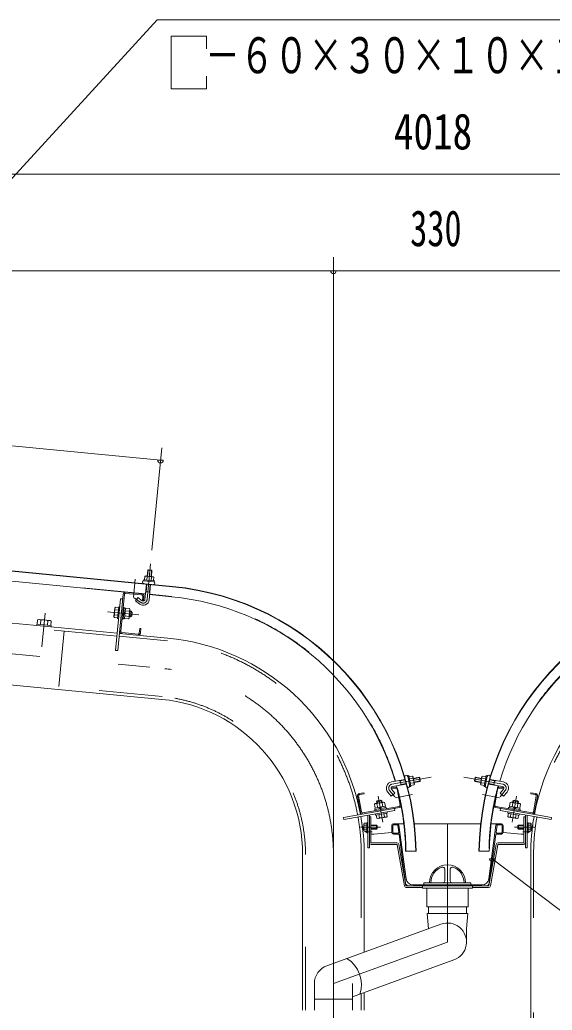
# Model space of a CAD drawing. Units: millimetres, scale not verified. Extents: x -31545 to 31552, y -14700 to 14700.
# Drawn here: x 19211 to 21907, y 6454 to 11466 of the extents above; entities that cross this region are included whole.
import ezdxf
from ezdxf.enums import TextEntityAlignment as Align

# ---------------------------------------------------------------- set-up
doc = ezdxf.new("R2010")
doc.units = ezdxf.units.MM
doc.header["$LTSCALE"] = 80
doc.linetypes.add('USER2', pattern=[10, 4, -6])
doc.linetypes.add('USER3', pattern=[24, 12, -5, 2, -5])
for name, color, linetype, lineweight in [('0-6_2-02BOLD', 7, 'Continuous', 18), ('0-7_2-12HIDDEN', 3, 'USER2', 18), ('0-8_2-22CENTER', 3, 'USER3', 18), ('0-9_2-42THIN', 4, 'Continuous', 18), ('0-A_2-52DIM', 3, 'Continuous', 18)]:
    doc.layers.add(name, color=color, linetype=linetype, lineweight=lineweight)
doc.styles.add('ＭＳ ゴシック', font='')
doc.styles.get('ＭＳ ゴシック').set_extended_font_data('MS Gothic')

msp = doc.modelspace()

# ---------------------------------------------------------------- linework, layer by layer
at = {"layer": '0-6_2-02BOLD'}
for p, q in [((19985.1, 8598.56), (14492.05, 9127.48)), ((14550.07, 9120.14), (19984.93, 8596.82)), ((19847.68, 8559.04), (17342.77, 8800.24)), ((19880.33, 8679.1), (19859.43, 8681.11)), ((19853.73, 8630.89), (19855.45, 8648.73)), ((19878.07, 8646.56), (19876.35, 8628.71)), ((17190.25, 8603.95), (19704.92, 8361.82)), ((19852.54, 8609.56), (19845.14, 8532.69)), ((19848.92, 8571.99), (19869.82, 8569.97)), ((19866.05, 8530.68), (19873.45, 8607.55)), ((19721.7, 8536.01), (19732.84, 8534.94)), ((19722.71, 8371.35), (19740.69, 8558.09)), ((19746.81, 8563.13), (19829.02, 8555.21)), ((19868.58, 8557.03), (19980.07, 8546.3)), ((19693.79, 8479.98), (19710.52, 8478.37)), ((19739.75, 8489.79), (19746.71, 8489.12)), ((19745.36, 8475.02), (19765.58, 8473.07)), ((19766.84, 8486.15), (19746.61, 8488.1)), ((19768.86, 8481.71), (19766.84, 8486.15)), ((19316.41, 8406.26), (19318.45, 8427.5)), ((19352.65, 8424.21), (19350.6, 8402.97)), ((19367.7, 8401.32), (19369.75, 8422.56)), ((19708, 8452.22), (19691.27, 8453.84)), ((19734.28, 8433), (19728.7, 8433.53)), ((19744.1, 8461.94), (19736.46, 8455.64)), ((19737.13, 8462.61), (19744.77, 8468.91)), ((19742.84, 8448.87), (19763.06, 8446.92)), ((19765.4, 8445.83), (19772.37, 8445.16)), ((19296.93, 8408.14), (19296.26, 8401.17)), ((19716.06, 8360.74), (19959.94, 8337.26)), ((19809.97, 8357.33), (19727.75, 8365.25)), ((21162.09, 7621.11), (21093.77, 7609.06)), ((21202.06, 7627.7), (21184.41, 7624.59)), ((21234.31, 7632.52), (21203.95, 7627.16)), ((21519.51, 7632.52), (21549.88, 7627.16)), ((21551.77, 7627.7), (21569.42, 7624.59)), ((21591.74, 7621.11), (21660.06, 7609.06)), ((21092.83, 7573.45), (21116.27, 7577.58)), ((21097.87, 7585.8), (21168.51, 7598.25)), ((21122.85, 7572.5), (21137.1, 7491.69)), ((21141.93, 7593.57), (21137.84, 7616.83)), ((21188.35, 7602.21), (21206.02, 7605.32)), ((21565.47, 7602.21), (21547.81, 7605.32)), ((21655.96, 7585.8), (21585.32, 7598.25)), ((21611.89, 7593.57), (21615.99, 7616.83)), ((21630.98, 7572.5), (21616.72, 7491.69)), ((21660.99, 7573.45), (21637.56, 7577.58)), ((20935.81, 7456.2), (20921.45, 7537.54)), ((20926.98, 7538.52), (20941.33, 7457.17)), ((21092.65, 7536.89), (21075.1, 7557.79)), ((21661.18, 7536.89), (21678.73, 7557.79)), ((21822.31, 7545.01), (21798.87, 7549.14)), ((21812.5, 7457.17), (21826.85, 7538.52)), ((21832.37, 7537.54), (21818.02, 7456.2)), ((20947.81, 7452.63), (21132.57, 7485.21)), ((21023.51, 7478.78), (21019.98, 7498.78)), ((21030.76, 7472.95), (21036.44, 7481.06)), ((21043.33, 7482.28), (21037.66, 7474.16)), ((21038.98, 7517.05), (21045.06, 7512.78)), ((21045.85, 7503.34), (21049.38, 7483.34)), ((21621.26, 7485.21), (21806.02, 7452.63)), ((21645.29, 7475.28), (21643.35, 7464.25)), ((21686.87, 7479.33), (21685.89, 7473.81)), ((21704.45, 7483.34), (21707.98, 7503.34)), ((21707.56, 7505.89), (21708.76, 7512.78)), ((21710.5, 7482.28), (21716.17, 7474.16)), ((21723.06, 7472.95), (21717.39, 7481.06)), ((21730.32, 7478.78), (21733.85, 7498.78)), ((21743.05, 7469.42), (21744.26, 7476.32)), ((21032.51, 7427.75), (21029.58, 7444.31)), ((21055.46, 7448.87), (21058.38, 7432.31)), ((21682, 7451.75), (21682.98, 7457.27)), ((21695.45, 7432.31), (21698.37, 7448.87)), ((21721.32, 7427.75), (21724.25, 7444.31)), ((21737.18, 7442.02), (21734.26, 7425.47)), ((20967.76, 7390.42), (20955.53, 7390.42)), ((20955.53, 7370.21), (20967.76, 7370.21)), ((20989.46, 7390.82), (21016.76, 7390.82)), ((21016.76, 7369.82), (20989.46, 7369.82)), ((21095.16, 7354.07), (21095.16, 7389.07)), ((21100.41, 7389.07), (21100.41, 7354.07)), ((21103.91, 7397.82), (21155.98, 7397.82)), ((21122.5, 7392.57), (21103.91, 7392.57)), ((21125.97, 7389.53), (21130.64, 7354.53)), ((21167.46, 7118.44), (21131.18, 7390.22)), ((21208.84, 7397.82), (21544.98, 7397.82)), ((21586.37, 7118.44), (21622.65, 7390.22)), ((21597.85, 7397.82), (21649.91, 7397.82)), ((21627.85, 7389.53), (21623.18, 7354.53)), ((21649.91, 7392.57), (21631.32, 7392.57)), ((21653.41, 7389.07), (21653.41, 7354.07)), ((21658.66, 7354.07), (21658.66, 7389.07)), ((21764.36, 7390.82), (21737.06, 7390.82)), ((21737.06, 7369.82), (21764.36, 7369.82)), ((21798.3, 7390.42), (21786.06, 7390.42)), ((21786.06, 7370.21), (21798.3, 7370.21)), ((20967.76, 7358.44), (20973.36, 7358.44)), ((21003.21, 7344.7), (21095.23, 7352.98)), ((21103.91, 7350.57), (21127.18, 7350.57)), ((21128.81, 7345.32), (21103.91, 7345.32)), ((21132.28, 7342.28), (21164.89, 7098)), ((21621.55, 7342.28), (21588.94, 7098)), ((21649.91, 7345.32), (21625.02, 7345.32)), ((21626.65, 7350.57), (21649.91, 7350.57)), ((21658.59, 7352.98), (21750.61, 7344.7)), ((20991.21, 7300.87), (21120.24, 7300.87)), ((21120.24, 7292.82), (20991.21, 7292.82)), ((21121.97, 7291.37), (21158.73, 7082.87)), ((21166.66, 7084.26), (21129.89, 7292.77)), ((21587.17, 7084.26), (21623.93, 7292.77)), ((21631.86, 7291.37), (21595.09, 7082.87)), ((21762.61, 7300.87), (21633.58, 7300.87)), ((21633.58, 7292.82), (21762.61, 7292.82)), ((20643.49, 6453.9), (20643.49, 7241.41)), ((20955.34, 7241.41), (20955.34, 6747.88)), ((21217.73, 7258.78), (21165.23, 7258.78)), ((21588.59, 7258.78), (21536.09, 7258.78)), ((21798.5, 7241.41), (21798.5, 5778.4)), ((21362.92, 7109.07), (21362.92, 7167.86)), ((21390.92, 7167.86), (21390.92, 7109.07)), ((21585.45, 7082.82), (21168.38, 7082.82)), ((21168.38, 7074.77), (21250.91, 7074.77)), ((21551.68, 7088.07), (21202.15, 7088.07)), ((21250.91, 7082.82), (21250.91, 7071.62)), ((21250.91, 7071.62), (21502.91, 7071.62)), ((21271.92, 7071.62), (21271.92, 6977.12)), ((21495.91, 7098.57), (21495.91, 7088.07)), ((21502.91, 7071.62), (21502.91, 7082.82)), ((21502.91, 7074.77), (21585.45, 7074.77)), ((21280.65, 6943.31), (21280.65, 6977.12)), ((21473.17, 6977.12), (21473.17, 6943.31)), ((21344, 6889.36), (20766.5, 6679.14)), ((20895.65, 6521.34), (21409.85, 6708.47)), ((20703.16, 6588.7), (20703.16, 6453.91)), ((20895.65, 6453.91), (20895.65, 6588.7)), ((20955.34, 6543.06), (20955.34, 6453.9)), ((20895.65, 6510.13), (20703.14, 6510.13))]:
    msp.add_line(p, q, dxfattribs=at)
for points in [[(14635.87, 8849.91), (14624.41, 8840.47), (14596.53, 8550.95), (14605.98, 8539.49), (19930.04, 8026.85)], [(19856.48, 8650.41), (19859.43, 8681.11), (19861.34, 8682.69), (19878.76, 8681.01), (19880.33, 8679.1), (19877.38, 8648.4)], [(19887.67, 8627.63), (19889.38, 8645.47), (19886.52, 8647.51), (19847.33, 8651.29), (19844.13, 8649.83), (19842.41, 8631.98)], [(19735.12, 8558.63), (19707.67, 8273.65), (19696.53, 8274.72), (19721.69, 8536.01)], [(19830.66, 8526.11), (19808.44, 8541.94), (19796.25, 8524.85), (19818.47, 8509.01)], [(19834.06, 8549.1), (19831.78, 8525.41), (19837.35, 8524.87), (19839.64, 8548.56)], [(19711.78, 8491.45), (19695.03, 8493.06), (19692.21, 8489.09), (19687.98, 8445.19), (19690, 8440.76), (19706.74, 8439.15)], [(19711.98, 8435.15), (19706.41, 8435.68), (19712.11, 8494.91), (19717.68, 8494.38)], [(19734.28, 8433), (19739.98, 8492.23), (19734.41, 8492.76)], [(19746.71, 8489.12), (19741.48, 8434.77), (19734.51, 8435.44)], [(19768.86, 8481.71), (19764.63, 8437.81), (19761.8, 8433.85), (19741.58, 8435.79)], [(19768.08, 8473.7), (19775.05, 8473.03), (19779.78, 8467.3), (19778.1, 8449.88), (19772.37, 8445.16), (19775.05, 8473.03)], [(19369.75, 8422.56), (19364.6, 8426.23), (19307.11, 8431.77), (19301.36, 8429.15), (19299.31, 8407.91)], [(19296.93, 8408.14), (19370.09, 8401.09), (19369.42, 8394.12)], [(19821.66, 8361.83), (19823.94, 8385.51), (19818.36, 8386.05), (19816.08, 8362.37)], [(21182.43, 7635.79), (21200.09, 7638.9), (21202.35, 7636.21), (21209.19, 7597.43), (21207.99, 7594.13), (21190.33, 7591.01)], [(21207.59, 7606.48), (21237.97, 7611.84), (21239.39, 7613.87), (21236.35, 7631.1), (21234.31, 7632.52), (21237.97, 7611.84)], [(21546.23, 7606.48), (21515.86, 7611.84), (21519.51, 7632.52), (21517.48, 7631.1), (21514.44, 7613.87), (21515.86, 7611.84)], [(21571.4, 7635.79), (21553.74, 7638.9), (21551.48, 7636.21), (21544.64, 7597.43), (21545.84, 7594.13), (21563.5, 7591.01)], [(21115.3, 7583.1), (21091.86, 7578.97), (21092.84, 7573.45)], [(21093.2, 7572.98), (21110.75, 7552.08), (21092.65, 7536.89)], [(21638.53, 7583.1), (21661.97, 7578.97), (21660.99, 7573.45)], [(21660.62, 7572.98), (21643.07, 7552.08), (21661.18, 7536.89)], [(20930.55, 7550.52), (20953.98, 7554.65), (20954.96, 7549.14), (20931.52, 7545.01)], [(21798.87, 7549.14), (21799.85, 7554.65), (21823.28, 7550.52)], [(21133.54, 7479.69), (20850.27, 7429.75), (20852.21, 7418.71), (21110.48, 7464.25), (21108.53, 7475.28)], [(21062.31, 7485.62), (21058.79, 7505.63), (21054.21, 7507.29), (21010.77, 7499.63), (21007.04, 7496.5), (21010.57, 7476.5)], [(21067.93, 7473.81), (21066.95, 7479.33), (21008.36, 7468.99), (21009.33, 7463.48)], [(21010.77, 7469.42), (21009.56, 7476.32), (21063.32, 7485.8), (21064.54, 7478.9)], [(21038.98, 7517.05), (21021.75, 7514), (21017.49, 7507.92)], [(21018.71, 7501.03), (21017.49, 7507.92), (21045.06, 7512.78), (21046.27, 7505.89)], [(21643.35, 7464.25), (21901.62, 7418.71), (21903.56, 7429.75), (21620.29, 7479.69)], [(21686.87, 7479.33), (21745.47, 7468.99), (21744.5, 7463.48)], [(21744.26, 7476.32), (21690.5, 7485.8), (21689.28, 7478.9)], [(21743.05, 7499.63), (21699.62, 7507.29), (21695.04, 7505.63), (21691.52, 7485.62)], [(21735.12, 7501.03), (21736.34, 7507.92), (21732.08, 7514), (21714.85, 7517.05), (21708.76, 7512.78), (21736.34, 7507.92)], [(21743.05, 7499.63), (21746.79, 7496.5), (21743.25, 7476.5)], [(20981.41, 7441.49), (20981.41, 7275.32), (20973.36, 7275.32), (20973.36, 7440.08)], [(20981.41, 7432.82), (20989.46, 7432.82), (20989.46, 7302.62)], [(21070.85, 7457.27), (21071.82, 7451.75), (21013.22, 7441.42), (21012.25, 7446.94)], [(21016.65, 7442.02), (21019.57, 7425.47), (21024.15, 7423.8), (21067.57, 7431.46), (21071.31, 7434.59), (21068.38, 7451.15)], [(21682, 7451.75), (21740.61, 7441.42), (21741.58, 7446.94)], [(21734.26, 7425.47), (21729.67, 7423.8), (21686.26, 7431.46), (21682.51, 7434.59), (21685.44, 7451.15)], [(21772.41, 7432.82), (21764.36, 7432.82), (21764.36, 7302.62)], [(21780.46, 7440.08), (21780.46, 7275.32), (21772.41, 7275.32), (21772.41, 7441.49)], [(20967.76, 7400.53), (20955.53, 7400.53), (20953.76, 7397.47)], [(20953.76, 7397.47), (20953.76, 7363.17), (20955.53, 7360.11), (20967.76, 7360.11)], [(20967.76, 7358.44), (20967.76, 7402.19), (20973.36, 7402.19)], [(21780.46, 7358.44), (21786.06, 7358.44), (21786.06, 7402.19), (21780.46, 7402.19)], [(21786.06, 7400.53), (21798.3, 7400.53), (21800.06, 7397.47), (21800.06, 7363.17), (21798.3, 7360.11), (21786.06, 7360.11)], [(21495.92, 7088.07), (21495.92, 7098.57), (21257.92, 7098.57), (21257.92, 7088.07)], [(21271.92, 6977.12), (21481.92, 6977.12), (21481.92, 7071.62)], [(21473.17, 6798.92), (21473.17, 6866.34), (21480.16, 6943.31), (21273.66, 6943.31), (21280.67, 6866.31)]]:
    msp.add_lwpolyline(points, dxfattribs=at)
for points in [[(19892.37, 8621.54), (19836.63, 8626.92), (19837.16, 8632.49), (19892.91, 8627.12)], [(21191.24, 7585.82), (21185.73, 7584.85), (21176.01, 7639.99), (21181.52, 7640.97)], [(21562.59, 7585.82), (21572.31, 7640.97), (21577.82, 7639.99), (21568.1, 7584.85)], [(21016.76, 7369.82), (21020.26, 7373.32), (21020.26, 7387.32), (21016.76, 7390.82)], [(21737.06, 7369.82), (21737.06, 7390.82), (21733.56, 7387.32), (21733.56, 7373.32)]]:
    msp.add_lwpolyline(points, close=True, dxfattribs=at)
for centre, radius, start, end in [((19839.45, 8619.61), 7, 84.4998, 264.4998), ((19848.99, 8641.02), 10.06, 50.11574, 110.11574), ((19863.32, 8611.96), 37.62, 66.91203, 102.08795), ((19882.93, 8637.75), 10.06, 58.88425, 118.88425), ((19888.22, 8614.91), 7, 264.50061, 84.50061), ((19854.42, 7241.41), 1361.67, 0.73094, 84.50003), ((19854.42, 7241.41), 1363.42, 0.73001, 84.5), ((22899.41, 7241.41), 1363.42, 95.5, 179.26999), ((22899.41, 7241.41), 1361.67, 95.49997, 179.26906), ((19746.27, 8557.56), 11.2, 84.4973, 174.4973), ((19746.27, 8557.56), 5.6, 84.4973, 174.4973), ((19835.99, 8533.58), 30.18, 234.5, 354.5), ((19828.49, 8549.63), 5.6, 354.5092, 84.50122), ((19828.49, 8549.63), 11.2, 354.50143, 84.50122), ((19835.99, 8533.58), 9.19, 234.5, 354.5), ((19854.42, 7241.41), 1310.92, 16.43245, 84.5), ((22899.41, 7241.41), 1310.92, 95.5, 163.56755), ((19726.54, 8463.63), 36.61, 153.47365, 195.52446), ((19702.01, 8485.79), 10.07, 174.49905, 215.22588), ((19730.3, 8463.27), 36.61, 333.47365, 15.52446), ((19758.61, 8480.34), 10.07, 313.77223, 354.49905), ((19308.94, 8418.29), 13.24, 44.06885, 84.5), ((19331.23, 8381), 48.23, 63.6357, 105.3643), ((19360.24, 8413.35), 13.24, 84.5, 124.92831), ((19698.22, 8446.56), 10.07, 133.77223, 174.49905), ((19754.84, 8441.12), 10.07, 354.49905, 35.22588), ((19728.28, 8370.82), 11.2, 174.4973, 264.48845), ((19728.28, 8370.82), 5.6, 174.4973, 264.48845), ((19810.51, 8362.9), 11.2, 264.49953, 354.50208), ((19810.51, 8362.9), 5.6, 264.49953, 354.5092), ((19854.42, 7241.41), 1100.92, 10.65323, 84.50005), ((22899.41, 7241.41), 1100.92, 95.49995, 169.34677), ((19854.42, 7241.41), 789.08, 0, 84.50003), ((21168.41, 7635.1), 8.33, 10.01471, 190.01471), ((21192.9, 7631.86), 10.06, 335.62325, 35.62325), ((21168.72, 7610.28), 37.62, 352.41954, 27.59546), ((21585.1, 7610.28), 37.62, 152.40454, 187.58046), ((21560.93, 7631.86), 10.06, 144.37675, 204.37675), ((21585.42, 7635.1), 8.33, 349.98529, 169.98529), ((21099.23, 7578.04), 31.5, 99.99847, 220.00092), ((21099.23, 7578.04), 7.88, 100.00249, 220.00249), ((21117.25, 7572.07), 11.2, 75.34628, 100.00198), ((21117.25, 7572.07), 5.6, 14.67992, 100.00677), ((19854.42, 7241.41), 1310.92, 0.75925, 15.39432), ((21179.32, 7587.27), 5.89, 190.00774, 10.00774), ((21198.82, 7598.28), 10.06, 344.39175, 44.39175), ((21555, 7598.28), 10.06, 135.60825, 195.60825), ((21574.51, 7587.27), 5.89, 169.99226, 349.99226), ((22899.41, 7241.41), 1310.92, 164.60568, 179.24075), ((21636.58, 7572.07), 5.6, 79.99323, 165.32008), ((21636.58, 7572.07), 11.2, 79.99802, 104.65372), ((21654.6, 7578.04), 7.88, 319.99751, 79.99751), ((21654.6, 7578.04), 31.5, 319.99908, 80.00153), ((20932.49, 7539.49), 11.2, 100.00313, 190.00211), ((20932.49, 7539.49), 5.6, 100.00652, 190.00652), ((21821.34, 7539.49), 5.6, 349.99348, 79.99348), ((21821.34, 7539.49), 11.2, 349.99789, 79.99687), ((21014.83, 7490.13), 10.07, 59.27591, 100.00273), ((21038.85, 7467.41), 36.61, 78.97455, 121.02536), ((21053.64, 7496.97), 10.07, 100.00273, 140.72955), ((21131.6, 7490.72), 5.6, 280.00652, 10.00652), ((21131.6, 7490.72), 11.2, 280.00217, 340.37393), ((21622.23, 7490.72), 11.2, 199.62607, 259.99783), ((21622.23, 7490.72), 5.6, 169.99348, 259.99348), ((21700.19, 7496.97), 10.07, 39.27045, 79.99727), ((21714.98, 7467.41), 36.61, 58.97464, 101.02545), ((21738.99, 7490.13), 10.07, 79.99727, 120.72409), ((20946.84, 7458.15), 11.2, 190.01096, 280.00211), ((19854.42, 7241.41), 1100.92, 0, 10.0701), ((19854.44, 7241.27), 1100.93, 7.7531, 10.07008), ((20946.84, 7458.15), 5.6, 190.01537, 280.00652), ((21024.72, 7434.12), 10.07, 280.00273, 320.72955), ((21039.5, 7463.68), 36.61, 258.97455, 301.02536), ((21063.51, 7440.96), 10.07, 239.27591, 280.00273), ((21690.31, 7440.96), 10.07, 259.99727, 300.72409), ((21714.32, 7463.68), 36.61, 238.97464, 281.02545), ((21729.11, 7434.12), 10.07, 219.27045, 259.99727), ((22899.41, 7241.41), 1100.92, 169.9299, 180), ((21806.99, 7458.15), 11.2, 259.99789, 349.98904), ((21806.99, 7458.15), 5.6, 259.99348, 349.98463), ((22899.38, 7241.27), 1100.93, 169.92992, 172.2469), ((20997.32, 7396.88), 52.5, 187.75275, 213.93475), ((20983.55, 7380.32), 29.79, 160.16866, 199.8291), ((20961.87, 7365.16), 8.11, 141.45375, 180), ((20961.88, 7395.47), 8.11, 180, 218.53142), ((21103.91, 7389.07), 8.75, 90, 180), ((21103.91, 7389.07), 3.5, 90, 180), ((21122.5, 7389.07), 8.75, 7.60199, 90), ((21122.5, 7389.07), 3.5, 7.60419, 90), ((21631.32, 7389.07), 8.75, 90, 172.39801), ((21631.32, 7389.07), 3.5, 90, 172.39581), ((21649.91, 7389.07), 8.75, 0, 90), ((21649.91, 7389.07), 3.5, 0, 90), ((21791.95, 7395.47), 8.11, 321.46858, 0), ((21770.28, 7380.32), 29.79, 340.1709, 19.83134), ((21791.96, 7365.16), 8.11, 0, 38.54625), ((21756.51, 7396.88), 52.5, 326.06525, 352.24725), ((20997.32, 7396.88), 52.5, 224.45744, 242.85269), ((20997.32, 7396.88), 52.5, 261.39389, 276.44838), ((21103.91, 7354.07), 8.75, 180, 270), ((21103.91, 7354.07), 3.5, 180, 270), ((21127.18, 7354.07), 3.5, 270, 7.60158), ((21128.81, 7341.82), 3.5, 7.60419, 90), ((21625.02, 7341.82), 3.5, 90, 172.39581), ((21626.65, 7354.07), 3.5, 172.39842, 270), ((21649.91, 7354.07), 3.5, 270, 0), ((21649.91, 7354.07), 8.75, 270, 0), ((21756.51, 7396.88), 52.5, 263.55162, 278.60611), ((21756.51, 7396.88), 52.5, 297.14731, 315.54256), ((20991.21, 7302.62), 9.8, 180, 270), ((20991.21, 7302.62), 1.75, 180, 270), ((21120.24, 7291.07), 9.8, 10.00009, 90), ((21120.24, 7291.07), 1.75, 10.00024, 90), ((21633.58, 7291.07), 9.8, 90, 169.99991), ((21633.58, 7291.07), 1.75, 90, 169.99976), ((21762.61, 7302.62), 1.75, 270, 0), ((21762.61, 7302.62), 9.8, 270, 0), ((21376.91, 7098.57), 91, 0, 180), ((21376.91, 7098.57), 84, 109.47118, 180), ((21352.42, 7167.86), 10.5, 0, 109.47488), ((21401.41, 7167.86), 10.5, 70.52512, 180), ((21376.91, 7098.57), 84, 0, 70.52882), ((21202.15, 7123.07), 35, 187.60286, 270), ((21551.68, 7123.07), 35, 270, 352.39714), ((21168.38, 7084.57), 9.8, 189.99997, 270), ((21182.23, 7100.32), 17.5, 187.60313, 270), ((21168.38, 7084.57), 1.75, 190.00024, 270), ((21352.42, 7109.07), 10.5, 270, 0), ((21401.41, 7109.07), 10.5, 180, 270), ((21571.59, 7100.32), 17.5, 270, 352.39687), ((21585.44, 7084.57), 1.75, 270, 349.99976), ((21585.44, 7084.57), 9.8, 270, 350.00003), ((21376.92, 6798.92), 96.25, 289.99896, 110.00061), ((20799.42, 6588.7), 96.25, 110.0018, 180), ((20786.12, 6583.88), 154.95, 341.60916, 58.39587)]:
    msp.add_arc(centre, radius, start, end, dxfattribs=at)
at = {"layer": '0-7_2-12HIDDEN'}
for p, q in [((19847.84, 8560.79), (17342.94, 8801.98)), ((19703.51, 8347.18), (17188.84, 8589.32)), ((19931.46, 8041.48), (14624.81, 8552.44)), ((19980.23, 8548.04), (19868.75, 8558.77)), ((19435.95, 8372.95), (19408.88, 8091.8)), ((19958.53, 8322.63), (19714.65, 8346.11)), ((20658.19, 6453.9), (20658.19, 7241.41)), ((20940.64, 7241.41), (20940.64, 6742.53)), ((21813.2, 7241.41), (21813.2, 5778.4)), ((20940.64, 6537.72), (20940.64, 6453.9))]:
    msp.add_line(p, q, dxfattribs=at)
for centre, radius, start, end in [((19854.42, 7241.41), 1312.67, 16.42381, 84.5), ((22899.41, 7241.41), 1312.67, 95.5, 163.57619), ((19854.42, 7241.41), 1086.22, 10.66211, 84.50003), ((22899.41, 7241.41), 1086.22, 95.49997, 169.33789), ((19854.42, 7241.41), 803.77, 0, 84.50003), ((19854.42, 7241.41), 1312.67, 0.75822, 15.3871), ((22899.41, 7241.41), 1312.67, 164.6129, 179.24178), ((19854.42, 7241.41), 1086.22, 0, 10.07104), ((22899.41, 7241.41), 1086.22, 169.92896, 180)]:
    msp.add_arc(centre, radius, start, end, dxfattribs=at)
at = {"layer": '0-8_2-22CENTER'}
for p, q in [((14533.82, 8703.08), (19944.99, 8182.06)), ((19872.95, 8712.01), (19855.59, 8531.69)), ((19786.24, 8541.75), (19795.16, 8634.42)), ((19824.56, 8517.56), (19791.09, 8541.43)), ((19813.77, 8455.23), (19655.25, 8470.5)), ((19322.78, 8293.13), (19339.21, 8463.84)), ((21095.82, 7597.43), (21294.73, 7632.5)), ((21459.09, 7632.5), (21658.01, 7597.43)), ((21026.67, 7536.47), (21049.66, 7406.06)), ((21110.58, 7533.89), (21084.16, 7565.39)), ((21112.86, 7529.36), (21200.08, 7544.74)), ((21640.97, 7529.36), (21553.74, 7544.74)), ((21669.67, 7565.39), (21643.24, 7533.89)), ((21727.16, 7536.47), (21704.17, 7406.06)), ((21037.76, 7380.32), (20936.26, 7380.32)), ((21716.06, 7380.32), (21817.56, 7380.32)), ((20959.36, 7355.82), (20995.41, 7355.82)), ((21794.46, 7355.82), (21758.41, 7355.82)), ((20799.42, -1302.1), (20799.42, 7241.41))]:
    msp.add_line(p, q, dxfattribs=at)
msp.add_lwpolyline([(21376.91, 7397.82), (21376.91, 6798.91), (20799.42, 6588.7)], dxfattribs=at)
for centre, radius, start, end in [((19835.99, 8533.58), 19.69, 234.5, 354.5), ((19854.42, 7241.41), 945, 0, 84.50003), ((21099.23, 7578.04), 19.69, 100.00238, 219.99998), ((21654.6, 7578.04), 19.69, 320.00002, 79.99762)]:
    msp.add_arc(centre, radius, start, end, dxfattribs=at)
at = {"layer": '0-9_2-42THIN'}
for p, q in [((19861.34, 8682.69), (19858.22, 8650.24)), ((19875.64, 8648.56), (19878.76, 8681.01)), ((19848.29, 8565.49), (19850.67, 8571.82)), ((19850.67, 8571.82), (19854.28, 8609.39)), ((19871.7, 8607.71), (19868.08, 8570.14)), ((19868.08, 8570.14), (19869.2, 8563.47)), ((19765.74, 8449.31), (19776.19, 8448.3)), ((19778.2, 8469.2), (19767.75, 8470.21)), ((21162.68, 7619.05), (21138.21, 7614.74)), ((21204.25, 7625.43), (21236.35, 7631.1)), ((21549.57, 7625.43), (21517.48, 7631.1)), ((21591.15, 7619.05), (21615.62, 7614.74)), ((21138.21, 7614.73), (21130, 7615.45)), ((21239.39, 7613.86), (21207.29, 7608.2)), ((21514.44, 7613.86), (21546.54, 7608.2)), ((21615.62, 7614.73), (21623.82, 7615.45)), ((21020.33, 7511.98), (21022.14, 7501.64)), ((21042.83, 7505.28), (21041, 7515.63)), ((21712.83, 7515.63), (21710.99, 7505.28)), ((21731.68, 7501.64), (21733.49, 7511.98)), ((21019.56, 7388.02), (20989.46, 7388.02)), ((20989.46, 7372.62), (21019.56, 7372.62)), ((21734.26, 7388.02), (21764.36, 7388.02)), ((21764.36, 7372.62), (21734.27, 7372.62))]:
    msp.add_line(p, q, dxfattribs=at)
for points in [[(21134.1, 7592.19), (21141.57, 7595.67), (21167.94, 7600.32)], [(21619.72, 7592.19), (21612.26, 7595.67), (21585.89, 7600.32)]]:
    msp.add_lwpolyline(points, dxfattribs=at)
at = {"layer": '0-A_2-52DIM'}
for p, q in [((19906.92, 11465.9), (17293.99, 8618.92)), ((22916.92, 11465.9), (19906.92, 11465.9)), ((28408.41, 10685.45), (14345.42, 10685.45)), ((20799.42, 7277.93), (20799.42, 10265.45)), ((14345.42, 10195.45), (28408.41, 10195.45)), ((20813.42, 10195.45), (20785.42, 10195.45)), ((14415.53, 9767.92), (19923.55, 9237.56)), ((19929.63, 9300.62), (19879.67, 8781.69)), ((19937.55, 9237.55), (19909.55, 9237.55)), ((21617.72, 7220.38), (21589.72, 7220.38))]:
    msp.add_line(p, q, dxfattribs=at)
for points in [[(19976.92, 11383.91), (19976.92, 11115.9), (20157.21, 11115.9), (20157.21, 11181.46)], [(20157.21, 11318.38), (20157.21, 11383.91), (19976.92, 11383.91)], [(25247.28, 6396.09), (22692.27, 6396.09), (21603.72, 7220.38)]]:
    msp.add_lwpolyline(points, dxfattribs=at)
for centre in [(20799.42, 10195.45), (19923.55, 9237.55), (21603.72, 7220.38)]:
    msp.add_arc(centre, 14, 180, 0, dxfattribs=at)

# ---------------------------------------------------------------- texts
at = {"layer": '0-A_2-52DIM', "color": 7, "style": 'ＭＳ ゴシック'}
for s, width, p in [('\u3000－６０×３０×１０×１．６', 0.7, (19976.92, 11140.77)), ('4018', 0.8, (21105.31, 10755.45)), ('330', 0.7, (21188.16, 10265.45))]:
    msp.add_text(s, height=182.3, dxfattribs=dict(at, width=width)).set_placement(p, align=Align.BOTTOM_LEFT)

doc.saveas('drawing.dxf')
